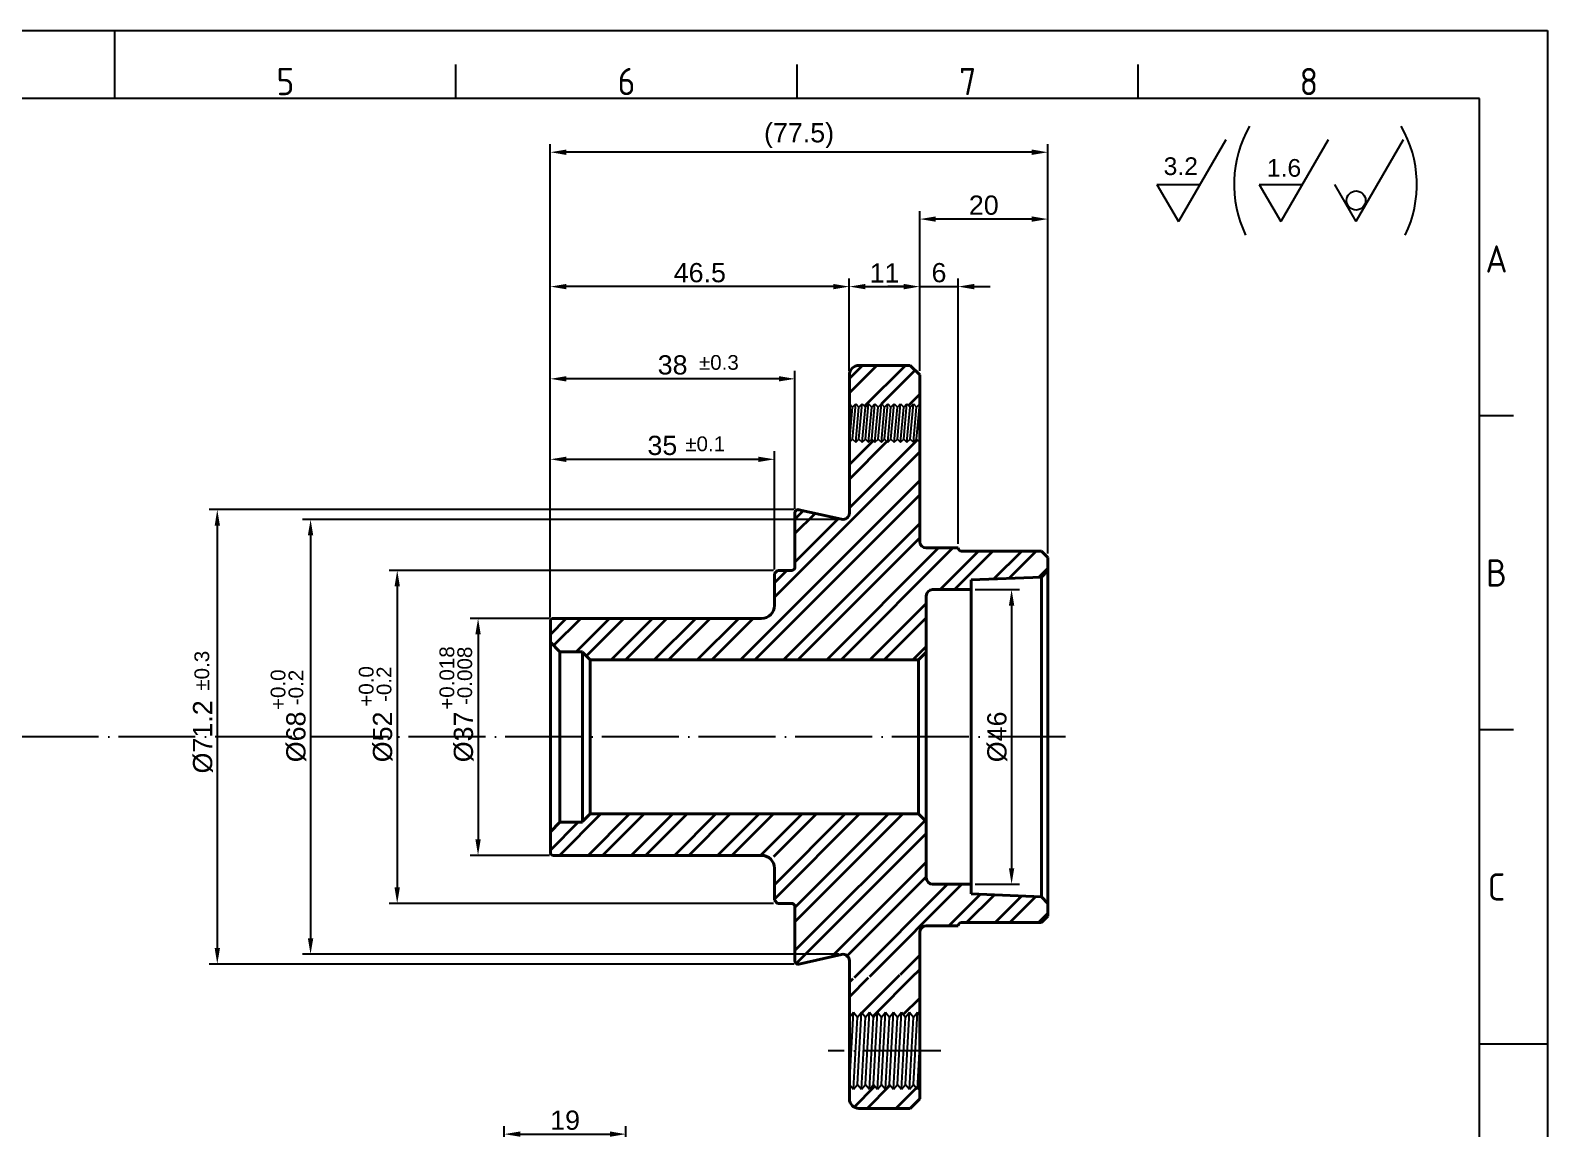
# Model space of a CAD drawing. Header units: millimetres. Extents: x 2429 to 3344, y 1091 to 1407.
# Drawn here: x 2639.6 to 2876.6, y 1236 to 1407.5 of the extents above; entities that cross this region are included whole.
import ezdxf
from ezdxf.enums import TextEntityAlignment as Align

# ---------------------------------------------------------------- set-up
doc = ezdxf.new("R2010")
doc.units = ezdxf.units.MM
doc.linetypes.add('ACAD_ISO04W100', pattern=[30, 24, -3, 0, -3])
doc.linetypes.add('ACAD_ISO05W100', pattern=[33, 24, -3, 0, -3, 0, -3])
for name, color, linetype, lineweight in [('AM_0', 7, 'Continuous', 40), ('AM_4', 1, 'ACAD_ISO04W100', 25), ('AM_5', 3, 'Continuous', 25), ('AM_7', 4, 'Continuous', 35), ('AM_BOR', 2, 'ACAD_ISO05W100', 35)]:
    doc.layers.add(name, color=color, linetype=linetype, lineweight=lineweight)
doc.styles.add('ACISOTS', font='isocp.shx', dxfattribs={"height": 1})
doc.styles.get("Standard").update_dxf_attribs({"font": 'arial.ttf'})
doc.dimstyles.new('ISO-25', dxfattribs={"dimtxt": 3, "dimasz": 2.5, "dimexe": 1.25, "dimexo": 0.625, "dimtad": 1, "dimtxsty": 'Standard', "dimcen": 2.5, "dimadec": 0, "dimazin": 0, "dimtfac": 1, "dimtmove": 0, "dimatfit": 3, "dimfxl": 1, "dimarcsym": 0})

# ---------------------------------------------------------------- blocks, each defined once
blk = doc.blocks.new('A3 ZTL')
for p, q in [((401.17, 280.82), (19.57, 280.82)), ((401.17, 9.78), (401.17, 280.82))]:
    blk.add_line(p, q)
at = {"layer": 'AM_BOR', "color": 135, "linetype": 'Continuous', "lineweight": 25}
for p, q in [((0, 290.61), (410.96, 290.61)), ((410.96, 290.61), (410.96, 0))]:
    blk.add_line(p, q, dxfattribs=at)
at = {"layer": 'AM_BOR', "color": 135, "lineweight": 25}
for p, q in [((205.48, 280.82), (205.48, 290.61)), ((254.4, 280.82), (254.4, 285.71)), ((303.33, 280.82), (303.33, 285.71)), ((352.25, 280.82), (352.25, 285.71)), ((406.07, 235.32), (401.17, 235.32)), ((406.07, 190.31), (401.17, 190.31)), ((401.17, 145.3), (410.96, 145.3))]:
    blk.add_line(p, q, dxfattribs=at)
at = {"layer": 'AM_BOR', "color": 135, "lineweight": 25, "style": 'ACISOTS'}
for s, p in [('5', (229.94, 283.27)), ('6', (278.86, 283.27)), ('7', (327.79, 283.27)), ('8', (376.71, 283.27)), ('A', (403.62, 257.83)), ('B', (403.62, 212.82)), ('C', (403.62, 167.81))]:
    blk.add_text(s, height=3.91, dxfattribs=at).set_placement(p, align=Align.MIDDLE)
blk = doc.blocks.new('*D52')
at = {"layer": 'AM_5', "color": 0, "lineweight": -2}
for p, q in [((2787.15, 1320.16), (2794.11, 1320.16)), ((2792.86, 1317.66), (2792.86, 1276.66)), ((2787.15, 1274.16), (2794.11, 1274.16))]:
    blk.add_line(p, q, dxfattribs=at)
at = {"layer": 'AM_5', "color": 0}
for points in [[(2792.44, 1317.66), (2793.28, 1317.66), (2792.86, 1320.16)], [(2792.44, 1276.66), (2793.28, 1276.66), (2792.86, 1274.16)]]:
    blk.add_solid(points, dxfattribs=at)
at = {"layer": 'Defpoints', "color": 0}
for p in [(2786.52, 1320.16), (2786.52, 1274.16), (2792.86, 1274.16)]:
    blk.add_point(p, dxfattribs=at)
at = {"layer": 'AM_5', "color": 0, "insert": (2790.62, 1297.16), "char_height": 3, "attachment_point": 5, "rotation": 90}
blk.add_mtext('%%C46', dxfattribs=at)
blk = doc.blocks.new('*D53')
at = {"layer": 'AM_5', "color": 0, "lineweight": -2}
for p, q in [((2776.02, 1367.46), (2773.52, 1367.46)), ((2778.52, 1354.29), (2778.52, 1368.71)), ((2778.52, 1367.46), (2784.52, 1367.46)), ((2784.52, 1327.29), (2784.52, 1368.71)), ((2787.02, 1367.46), (2789.52, 1367.46))]:
    blk.add_line(p, q, dxfattribs=at)
at = {"layer": 'AM_5', "color": 0}
for points in [[(2776.02, 1367.88), (2776.02, 1367.04), (2778.52, 1367.46)], [(2787.02, 1367.88), (2787.02, 1367.04), (2784.52, 1367.46)]]:
    blk.add_solid(points, dxfattribs=at)
at = {"layer": 'Defpoints', "color": 0}
for p in [(2784.52, 1367.46), (2778.52, 1353.66), (2784.52, 1326.66)]:
    blk.add_point(p, dxfattribs=at)
at = {"layer": 'AM_5', "color": 0, "insert": (2781.52, 1369.62), "char_height": 3, "attachment_point": 5}
blk.add_mtext('6', dxfattribs=at)
blk = doc.blocks.new('*D54')
at = {"layer": 'AM_5', "color": 0, "lineweight": -2}
for p, q in [((2767.52, 1354.29), (2767.52, 1368.71)), ((2770.02, 1367.46), (2776.02, 1367.46)), ((2778.52, 1354.29), (2778.52, 1368.71))]:
    blk.add_line(p, q, dxfattribs=at)
at = {"layer": 'AM_5', "color": 0}
for points in [[(2770.02, 1367.88), (2770.02, 1367.04), (2767.52, 1367.46)], [(2776.02, 1367.88), (2776.02, 1367.04), (2778.52, 1367.46)]]:
    blk.add_solid(points, dxfattribs=at)
at = {"layer": 'Defpoints', "color": 0}
for p in [(2778.52, 1367.46), (2767.52, 1353.66), (2778.52, 1353.66)]:
    blk.add_point(p, dxfattribs=at)
at = {"layer": 'AM_5', "color": 0, "insert": (2773.02, 1369.59), "char_height": 3, "attachment_point": 5}
blk.add_mtext('11', dxfattribs=at)
blk = doc.blocks.new('*D55')
at = {"layer": 'AM_5', "color": 0, "lineweight": -2}
for p, q in [((2778.52, 1354.29), (2778.52, 1379.25)), ((2798.52, 1325.79), (2798.52, 1379.25)), ((2796.02, 1378), (2781.02, 1378))]:
    blk.add_line(p, q, dxfattribs=at)
at = {"layer": 'AM_5', "color": 0}
for points in [[(2781.02, 1378.42), (2781.02, 1377.59), (2778.52, 1378)], [(2796.02, 1378.42), (2796.02, 1377.59), (2798.52, 1378)]]:
    blk.add_solid(points, dxfattribs=at)
at = {"layer": 'Defpoints', "color": 0}
for p in [(2778.52, 1378), (2778.52, 1353.66), (2798.52, 1325.16)]:
    blk.add_point(p, dxfattribs=at)
at = {"layer": 'AM_5', "color": 0, "insert": (2788.52, 1380.16), "char_height": 3, "attachment_point": 5}
blk.add_mtext('20', dxfattribs=at)
blk = doc.blocks.new('*D56')
at = {"layer": 'AM_5', "color": 0, "lineweight": -2}
for p, q in [((2720.82, 1315.79), (2720.82, 1341.75)), ((2755.82, 1323.29), (2755.82, 1341.75)), ((2723.32, 1340.5), (2753.32, 1340.5))]:
    blk.add_line(p, q, dxfattribs=at)
at = {"layer": 'AM_5', "color": 0}
for points in [[(2723.32, 1340.91), (2723.32, 1340.08), (2720.82, 1340.5)], [(2753.32, 1340.91), (2753.32, 1340.08), (2755.82, 1340.5)]]:
    blk.add_solid(points, dxfattribs=at)
at = {"layer": 'Defpoints', "color": 0}
for p in [(2755.82, 1340.5), (2755.82, 1322.66), (2720.82, 1315.16)]:
    blk.add_point(p, dxfattribs=at)
at = {"layer": 'AM_5', "color": 0, "insert": (2738.32, 1342.65), "char_height": 3, "attachment_point": 5}
blk.add_mtext('35', dxfattribs=at)
blk = doc.blocks.new('*D57')
at = {"layer": 'AM_5', "color": 0, "lineweight": -2}
for p, q in [((2720.82, 1315.79), (2720.82, 1354.31)), ((2759.02, 1332.76), (2759.02, 1354.31)), ((2756.52, 1353.06), (2723.32, 1353.06))]:
    blk.add_line(p, q, dxfattribs=at)
at = {"layer": 'AM_5', "color": 0}
for points in [[(2723.32, 1353.48), (2723.32, 1352.65), (2720.82, 1353.06)], [(2756.52, 1353.48), (2756.52, 1352.65), (2759.02, 1353.06)]]:
    blk.add_solid(points, dxfattribs=at)
at = {"layer": 'Defpoints', "color": 0}
for p in [(2720.82, 1353.06), (2759.02, 1332.14), (2720.82, 1315.16)]:
    blk.add_point(p, dxfattribs=at)
at = {"layer": 'AM_5', "color": 0, "insert": (2739.92, 1355.22), "char_height": 3, "attachment_point": 5}
blk.add_mtext('38', dxfattribs=at)
blk = doc.blocks.new('*D58')
at = {"layer": 'AM_5', "color": 0, "lineweight": -2}
for p, q in [((2720.82, 1316.41), (2720.82, 1368.71)), ((2765.02, 1367.46), (2723.32, 1367.46)), ((2767.52, 1354.29), (2767.52, 1368.71))]:
    blk.add_line(p, q, dxfattribs=at)
at = {"layer": 'AM_5', "color": 0}
for points in [[(2723.32, 1367.88), (2723.32, 1367.04), (2720.82, 1367.46)], [(2765.02, 1367.88), (2765.02, 1367.04), (2767.52, 1367.46)]]:
    blk.add_solid(points, dxfattribs=at)
at = {"layer": 'Defpoints', "color": 0}
for p in [(2720.82, 1367.46), (2767.52, 1353.66), (2720.82, 1315.79)]:
    blk.add_point(p, dxfattribs=at)
at = {"layer": 'AM_5', "color": 0, "insert": (2744.17, 1369.62), "char_height": 3, "attachment_point": 5}
blk.add_mtext('46.5', dxfattribs=at)
blk = doc.blocks.new('*D59')
at = {"layer": 'AM_5', "color": 0, "lineweight": -2}
for p, q in [((2720.82, 1317.04), (2720.82, 1389.69)), ((2798.52, 1326.41), (2798.52, 1389.69)), ((2796.02, 1388.44), (2723.32, 1388.44))]:
    blk.add_line(p, q, dxfattribs=at)
at = {"layer": 'AM_5', "color": 0}
for points in [[(2723.32, 1388.86), (2723.32, 1388.02), (2720.82, 1388.44)], [(2796.02, 1388.86), (2796.02, 1388.02), (2798.52, 1388.44)]]:
    blk.add_solid(points, dxfattribs=at)
at = {"layer": 'Defpoints', "color": 0}
for p in [(2720.82, 1388.44), (2798.52, 1325.79), (2720.82, 1316.41)]:
    blk.add_point(p, dxfattribs=at)
at = {"layer": 'AM_5', "color": 0, "insert": (2759.67, 1391.03), "char_height": 3, "attachment_point": 5}
blk.add_mtext('(77.5)', dxfattribs=at)
blk = doc.blocks.new('*D60')
at = {"layer": 'AM_5', "color": 0, "lineweight": -2}
for p, q in [((2758.9, 1332.64), (2667.56, 1332.64)), ((2668.81, 1330.14), (2668.81, 1264.19)), ((2758.9, 1261.69), (2667.56, 1261.69))]:
    blk.add_line(p, q, dxfattribs=at)
at = {"layer": 'AM_5', "color": 0}
for points in [[(2668.4, 1330.14), (2669.23, 1330.14), (2668.81, 1332.64)], [(2668.4, 1264.19), (2669.23, 1264.19), (2668.81, 1261.69)]]:
    blk.add_solid(points, dxfattribs=at)
at = {"layer": 'Defpoints', "color": 0}
for p in [(2759.52, 1332.64), (2668.81, 1261.69), (2759.52, 1261.69)]:
    blk.add_point(p, dxfattribs=at)
at = {"layer": 'AM_5', "color": 0, "insert": (2666.57, 1297.16), "char_height": 3, "attachment_point": 5, "rotation": 90}
blk.add_mtext('%%c71.2', dxfattribs=at)
blk = doc.blocks.new('*D61')
at = {"layer": 'AM_5', "color": 0, "lineweight": -2}
for p, q in [((2765.9, 1331.11), (2682.13, 1331.11)), ((2683.38, 1328.61), (2683.38, 1265.72)), ((2765.9, 1263.22), (2682.13, 1263.22))]:
    blk.add_line(p, q, dxfattribs=at)
at = {"layer": 'AM_5', "color": 0}
for points in [[(2682.96, 1328.61), (2683.8, 1328.61), (2683.38, 1331.11)], [(2682.96, 1265.72), (2683.8, 1265.72), (2683.38, 1263.22)]]:
    blk.add_solid(points, dxfattribs=at)
at = {"layer": 'Defpoints', "color": 0}
for p in [(2766.52, 1331.11), (2683.38, 1263.22), (2766.52, 1263.22)]:
    blk.add_point(p, dxfattribs=at)
at = {"layer": 'AM_5', "color": 0, "insert": (2681.14, 1297.16), "char_height": 3, "attachment_point": 5, "rotation": 90}
blk.add_mtext('%%C68', dxfattribs=at)
blk = doc.blocks.new('*D62')
at = {"layer": 'AM_5', "color": 0, "lineweight": -2}
for p, q in [((2755.7, 1323.16), (2695.66, 1323.16)), ((2696.91, 1320.66), (2696.91, 1273.66)), ((2755.7, 1271.16), (2695.66, 1271.16))]:
    blk.add_line(p, q, dxfattribs=at)
at = {"layer": 'AM_5', "color": 0}
for points in [[(2696.49, 1320.66), (2697.33, 1320.66), (2696.91, 1323.16)], [(2696.49, 1273.66), (2697.33, 1273.66), (2696.91, 1271.16)]]:
    blk.add_solid(points, dxfattribs=at)
at = {"layer": 'Defpoints', "color": 0}
for p in [(2756.32, 1323.16), (2696.91, 1271.16), (2756.32, 1271.16)]:
    blk.add_point(p, dxfattribs=at)
at = {"layer": 'AM_5', "color": 0, "insert": (2694.67, 1297.16), "char_height": 3, "attachment_point": 5, "rotation": 90}
blk.add_mtext('%%C52', dxfattribs=at)
blk = doc.blocks.new('*D63')
at = {"layer": 'AM_5', "color": 0, "lineweight": -2}
for p, q in [((2720.7, 1315.66), (2708.29, 1315.66)), ((2709.54, 1313.16), (2709.54, 1281.16)), ((2720.7, 1278.66), (2708.29, 1278.66))]:
    blk.add_line(p, q, dxfattribs=at)
at = {"layer": 'AM_5', "color": 0}
for points in [[(2709.12, 1313.16), (2709.95, 1313.16), (2709.54, 1315.66)], [(2709.12, 1281.16), (2709.95, 1281.16), (2709.54, 1278.66)]]:
    blk.add_solid(points, dxfattribs=at)
at = {"layer": 'Defpoints', "color": 0}
for p in [(2721.32, 1315.66), (2709.54, 1278.66), (2721.32, 1278.66)]:
    blk.add_point(p, dxfattribs=at)
at = {"layer": 'AM_5', "color": 0, "insert": (2707.3, 1297.16), "char_height": 3, "attachment_point": 5, "rotation": 90}
blk.add_mtext('%%C37', dxfattribs=at)
blk = doc.blocks.new('*D84')
at = {"layer": 'AM_5', "color": 0, "lineweight": -2}
for p, q in [((2713.63, 1213.08), (2713.63, 1236.39)), ((2716.13, 1235.14), (2730.13, 1235.14)), ((2732.63, 1206.92), (2732.63, 1236.39))]:
    blk.add_line(p, q, dxfattribs=at)
at = {"layer": 'AM_5', "color": 0}
for points in [[(2716.13, 1235.56), (2716.13, 1234.73), (2713.63, 1235.14)], [(2730.13, 1235.56), (2730.13, 1234.73), (2732.63, 1235.14)]]:
    blk.add_solid(points, dxfattribs=at)
at = {"layer": 'Defpoints', "color": 0}
for p in [(2732.63, 1235.14), (2713.63, 1212.45), (2732.63, 1206.3)]:
    blk.add_point(p, dxfattribs=at)
at = {"layer": 'AM_5', "color": 0, "insert": (2723.13, 1237.3), "char_height": 3, "attachment_point": 5}
blk.add_mtext('19', dxfattribs=at)

msp = doc.modelspace()

# ---------------------------------------------------------------- hatches: boundary and pattern name
at = {"layer": 'AM_7'}
h = msp.add_hatch(dxfattribs=at)
h.set_pattern_fill('ANSI32', color=256, scale=0.5, style=0)
h.paths.add_polyline_path([(2778.525, 1353.664), (2777.025, 1355.164), (2769.025, 1355.164, 0.4142136), (2767.525, 1353.664), (2767.525, 1349.164), (2768.025, 1348.664), (2768.525, 1349.164), (2769.025, 1348.664), (2769.525, 1349.164), (2770.025, 1348.664), (2770.525, 1349.164), (2771.025, 1348.664), (2771.525, 1349.164), (2772.025, 1348.664), (2772.525, 1349.164), (2773.025, 1348.664), (2773.525, 1349.164), (2774.025, 1348.664), (2774.525, 1349.164), (2775.025, 1348.664), (2775.525, 1349.164), (2776.025, 1348.664), (2776.525, 1349.164), (2777.025, 1348.664), (2777.525, 1349.164), (2778.025, 1348.664), (2778.525, 1349.164)])
h.paths.add_polyline_path([(2785.025, 1326.164, -0.4142136), (2784.525, 1326.664), (2779.525, 1326.664, -0.4142136), (2778.525, 1327.664), (2778.525, 1343.164), (2778.025, 1343.664), (2777.525, 1343.164), (2777.025, 1343.664), (2776.525, 1343.164), (2776.025, 1343.664), (2775.525, 1343.164), (2775.025, 1343.664), (2774.525, 1343.164), (2774.025, 1343.664), (2773.525, 1343.164), (2773.025, 1343.664), (2772.525, 1343.164), (2772.025, 1343.664), (2771.525, 1343.164), (2771.025, 1343.664), (2770.525, 1343.164), (2770.025, 1343.664), (2769.525, 1343.164), (2769.025, 1343.664), (2768.525, 1343.164), (2768.025, 1343.664), (2767.525, 1343.164), (2767.525, 1332.112, -0.480194), (2766.307, 1331.136), (2759.634, 1332.627, 0.480194), (2759.025, 1332.139), (2759.025, 1323.664, -0.4142136), (2758.525, 1323.164), (2756.325, 1323.164), (2755.825, 1322.664), (2755.825, 1316.164, -0.4142136), (2755.325, 1315.664), (2721.325, 1315.664, 0.4142136), (2720.825, 1315.164), (2720.825, 1311.964), (2722.325, 1310.464), (2725.825, 1310.464), (2725.825, 1310.385), (2727.025, 1309.185), (2778.325, 1309.185), (2779.525, 1310.385), (2779.525, 1319.164, -0.4142136), (2780.525, 1320.164), (2786.525, 1320.164), (2786.525, 1321.664), (2797.526, 1322.122), (2798.525, 1323.164), (2798.525, 1325.164), (2797.525, 1326.164)])
edge = h.paths.add_edge_path()
edge.add_line((2779.525, 1283.942), (2778.325, 1285.142))
edge.add_line((2778.325, 1285.142), (2727.025, 1285.142))
edge.add_line((2727.025, 1285.142), (2725.825, 1283.942))
edge.add_line((2725.825, 1283.942), (2725.825, 1283.864))
edge.add_line((2725.825, 1283.864), (2722.325, 1283.864))
edge.add_line((2722.325, 1283.864), (2720.825, 1282.364))
edge.add_line((2720.825, 1282.364), (2720.825, 1279.164))
edge.add_arc((2721.325, 1279.164), 0.5, 180, 270)
edge.add_line((2721.325, 1278.664), (2755.325, 1278.664))
edge.add_arc((2755.325, 1278.164), 0.5, 0, 90, ccw=False)
edge.add_line((2755.825, 1278.164), (2755.825, 1271.664))
edge.add_line((2755.825, 1271.664), (2756.325, 1271.164))
edge.add_line((2756.325, 1271.164), (2758.525, 1271.164))
edge.add_arc((2758.525, 1270.664), 0.5, 0, 90, ccw=False)
edge.add_line((2759.025, 1270.664), (2759.025, 1262.188))
edge.add_arc((2759.525, 1262.188), 0.5, 180, 282.60016)
edge.add_line((2759.634, 1261.7), (2766.307, 1263.191))
edge.add_arc((2766.525, 1262.215), 1, 0, 102.60016, ccw=False)
edge.add_line((2767.525, 1262.215), (2767.525, 1259.409))
edge.add_ellipse((2762.263, 1276.489), major_axis=(-46.124, 0.653), ratio=0.3712639, start_angle=96.85186, end_angle=110.94555)
edge.add_line((2778.525, 1260.263), (2778.525, 1266.664))
edge.add_arc((2779.525, 1266.664), 1, 90, 180, ccw=False)
edge.add_line((2779.525, 1267.664), (2784.525, 1267.664))
edge.add_arc((2785.025, 1267.664), 0.5, 90, 180, ccw=False)
edge.add_line((2785.025, 1268.164), (2797.525, 1268.164))
edge.add_line((2797.525, 1268.164), (2798.525, 1269.164))
edge.add_line((2798.525, 1269.164), (2798.525, 1271.164))
edge.add_line((2798.525, 1271.164), (2797.526, 1272.205))
edge.add_line((2797.526, 1272.205), (2786.525, 1272.664))
edge.add_line((2786.525, 1272.664), (2786.525, 1274.164))
edge.add_line((2786.525, 1274.164), (2780.525, 1274.164))
edge.add_arc((2780.525, 1275.164), 1, 180, 270, ccw=False)
edge.add_line((2779.525, 1275.164), (2779.525, 1283.942))
edge = h.paths.add_edge_path()
edge.add_ellipse((2762.263, 1276.489), major_axis=(-46.124, 0.653), ratio=0.3712639, start_angle=96.85186, end_angle=110.94555, ccw=False)
edge.add_line((2767.525, 1259.409), (2767.525, 1253.414))
edge.add_line((2767.525, 1253.414), (2768.15, 1254.164))
edge.add_line((2768.15, 1254.164), (2768.775, 1253.414))
edge.add_line((2768.775, 1253.414), (2769.4, 1254.164))
edge.add_line((2769.4, 1254.164), (2770.025, 1253.414))
edge.add_line((2770.025, 1253.414), (2770.65, 1254.164))
edge.add_line((2770.65, 1254.164), (2771.275, 1253.414))
edge.add_line((2771.275, 1253.414), (2771.9, 1254.164))
edge.add_line((2771.9, 1254.164), (2772.525, 1253.414))
edge.add_line((2772.525, 1253.414), (2773.15, 1254.164))
edge.add_line((2773.15, 1254.164), (2773.775, 1253.414))
edge.add_line((2773.775, 1253.414), (2774.4, 1254.164))
edge.add_line((2774.4, 1254.164), (2775.025, 1253.414))
edge.add_line((2775.025, 1253.414), (2775.65, 1254.164))
edge.add_line((2775.65, 1254.164), (2776.275, 1253.414))
edge.add_line((2776.275, 1253.414), (2776.9, 1254.164))
edge.add_line((2776.9, 1254.164), (2777.525, 1253.414))
edge.add_line((2777.525, 1253.414), (2778.15, 1254.164))
edge.add_line((2778.15, 1254.164), (2778.525, 1253.714))
edge.add_line((2778.525, 1253.714), (2778.525, 1260.263))
h.paths.add_polyline_path([(2778.525, 1242.614), (2778.15, 1242.164), (2777.525, 1242.914), (2776.9, 1242.164), (2776.275, 1242.914), (2775.65, 1242.164), (2775.025, 1242.914), (2774.4, 1242.164), (2773.775, 1242.914), (2773.15, 1242.164), (2772.525, 1242.914), (2771.9, 1242.164), (2771.275, 1242.914), (2770.65, 1242.164), (2770.025, 1242.914), (2769.4, 1242.164), (2768.775, 1242.914), (2768.15, 1242.164), (2767.525, 1242.914), (2767.525, 1240.664, 0.4142136), (2769.025, 1239.164), (2777.025, 1239.164), (2778.525, 1240.664)])

# ---------------------------------------------------------------- linework, layer by layer
at = {"layer": 'AM_0'}
for p, q in [((2767.525, 1353.664), (2767.525, 1332.112)), ((2777.025, 1355.164), (2769.025, 1355.164)), ((2777.025, 1355.164), (2778.525, 1353.664)), ((2778.525, 1353.664), (2778.525, 1327.664)), ((2759.025, 1332.139), (2759.025, 1323.664)), ((2759.634, 1332.627), (2766.307, 1331.136)), ((2784.525, 1326.664), (2779.525, 1326.664)), ((2784.525, 1326.664), (2784.525, 1326.664)), ((2797.525, 1326.164), (2785.025, 1326.164)), ((2797.525, 1326.164), (2798.525, 1325.164)), ((2798.525, 1325.164), (2798.525, 1297.164)), ((2756.325, 1323.164), (2755.825, 1322.664)), ((2755.825, 1322.664), (2755.825, 1317.664)), ((2756.325, 1323.164), (2758.525, 1323.164)), ((2797.526, 1322.122), (2798.525, 1323.164)), ((2786.525, 1320.164), (2780.525, 1320.164)), ((2797.526, 1322.122), (2786.525, 1321.664)), ((2786.525, 1321.664), (2786.525, 1297.164)), ((2797.526, 1322.122), (2797.526, 1297.164)), ((2779.525, 1310.385), (2779.525, 1319.164)), ((2720.825, 1315.164), (2720.825, 1311.964)), ((2721.325, 1315.664), (2753.825, 1315.664)), ((2720.825, 1311.964), (2720.825, 1297.164)), ((2720.825, 1311.964), (2722.325, 1310.464)), ((2722.325, 1310.464), (2725.825, 1310.464)), ((2722.325, 1310.464), (2722.325, 1297.164)), ((2725.825, 1310.464), (2725.825, 1297.164)), ((2725.825, 1310.385), (2727.025, 1309.185)), ((2727.025, 1309.185), (2778.325, 1309.185)), ((2727.025, 1309.185), (2727.025, 1297.164)), ((2779.525, 1310.385), (2778.325, 1309.185)), ((2778.325, 1309.185), (2778.325, 1297.164)), ((2779.525, 1310.385), (2779.525, 1297.164)), ((2720.825, 1282.364), (2720.825, 1297.164)), ((2722.325, 1283.864), (2722.325, 1297.164)), ((2725.825, 1283.864), (2725.825, 1297.164)), ((2727.025, 1285.142), (2727.025, 1297.164)), ((2778.325, 1285.142), (2778.325, 1297.164)), ((2779.525, 1283.942), (2779.525, 1297.164)), ((2786.525, 1272.664), (2786.525, 1297.164)), ((2797.526, 1272.205), (2797.526, 1297.164)), ((2798.525, 1269.164), (2798.525, 1297.164)), ((2725.825, 1283.942), (2727.025, 1285.142)), ((2727.025, 1285.142), (2778.325, 1285.142)), ((2779.525, 1283.942), (2778.325, 1285.142)), ((2720.825, 1282.364), (2722.325, 1283.864)), ((2720.825, 1279.164), (2720.825, 1282.364)), ((2722.325, 1283.864), (2725.825, 1283.864)), ((2779.525, 1283.942), (2779.525, 1275.164)), ((2721.325, 1278.664), (2753.825, 1278.664)), ((2755.825, 1271.664), (2755.825, 1276.664)), ((2786.525, 1274.164), (2780.525, 1274.164)), ((2797.526, 1272.205), (2786.525, 1272.664)), ((2756.325, 1271.164), (2755.825, 1271.664)), ((2756.325, 1271.164), (2758.525, 1271.164)), ((2759.025, 1262.188), (2759.025, 1270.664)), ((2797.526, 1272.205), (2798.525, 1271.164)), ((2797.525, 1268.164), (2785.025, 1268.164)), ((2797.525, 1268.164), (2798.525, 1269.164)), ((2778.525, 1240.664), (2778.525, 1266.664)), ((2784.525, 1267.664), (2779.525, 1267.664)), ((2784.525, 1267.664), (2784.525, 1267.664)), ((2759.634, 1261.7), (2766.307, 1263.191)), ((2767.525, 1240.664), (2767.525, 1262.215)), ((2777.025, 1239.164), (2778.525, 1240.664)), ((2777.025, 1239.164), (2769.025, 1239.164))]:
    msp.add_line(p, q, dxfattribs=at)
for centre, radius, start, end in [((2769.025, 1353.664), 1.5, 90, 180), ((2759.525, 1332.139), 0.5, 77.39984, 180), ((2766.525, 1332.112), 1, 257.39984, 0), ((2779.525, 1327.664), 1, 180, 270), ((2785.025, 1326.664), 0.5, 180, 270), ((2758.525, 1323.664), 0.5, 270, 0), ((2780.525, 1319.164), 1, 90, 180), ((2753.825, 1317.664), 2, 270, 0), ((2721.325, 1315.164), 0.5, 90, 180), ((2721.325, 1279.164), 0.5, 180, 270), ((2753.825, 1276.664), 2, 0, 90), ((2780.525, 1275.164), 1, 180, 270), ((2758.525, 1270.664), 0.5, 0, 90), ((2785.025, 1267.664), 0.5, 90, 180), ((2779.525, 1266.664), 1, 90, 180), ((2766.525, 1262.215), 1, 0, 102.60016), ((2759.525, 1262.188), 0.5, 180, 282.60016), ((2769.025, 1240.664), 1.5, 180, 270)]:
    msp.add_arc(centre, radius, start, end, dxfattribs=at)
at = {"layer": 'AM_4', "ltscale": 0.5}
for p, q in [((2801.273, 1297.164), (2515.643, 1297.164)), ((2781.815, 1248.164), (2764.235, 1248.164))]:
    msp.add_line(p, q, dxfattribs=at)
at = {"layer": 'AM_5'}
for p, q in [((2826.301, 1390.393), (2818.923, 1377.616)), ((2842.277, 1390.393), (2834.9, 1377.616)), ((2854.024, 1390.393), (2846.647, 1377.616)), ((2815.57, 1383.424), (2822.277, 1383.424)), ((2815.57, 1383.424), (2818.923, 1377.616)), ((2831.546, 1383.424), (2838.253, 1383.424)), ((2831.546, 1383.424), (2834.9, 1377.616)), ((2843.294, 1383.424), (2846.647, 1377.616)), ((2767.525, 1349.164), (2768.025, 1348.664)), ((2767.525, 1343.164), (2768.025, 1348.664)), ((2768.025, 1348.664), (2768.525, 1349.164)), ((2768.025, 1343.664), (2768.525, 1349.164)), ((2768.525, 1349.164), (2769.025, 1348.664)), ((2768.525, 1343.164), (2769.025, 1348.664)), ((2769.025, 1348.664), (2769.525, 1349.164)), ((2769.025, 1343.664), (2769.525, 1349.164)), ((2769.525, 1349.164), (2770.025, 1348.664)), ((2769.525, 1343.164), (2770.025, 1348.664)), ((2770.025, 1348.664), (2770.525, 1349.164)), ((2770.025, 1343.664), (2770.525, 1349.164)), ((2770.525, 1349.164), (2771.025, 1348.664)), ((2770.525, 1343.164), (2771.025, 1348.664)), ((2771.025, 1348.664), (2771.525, 1349.164)), ((2771.025, 1343.664), (2771.525, 1349.164)), ((2771.525, 1349.164), (2772.025, 1348.664)), ((2771.525, 1343.164), (2772.025, 1348.664)), ((2772.025, 1348.664), (2772.525, 1349.164)), ((2772.025, 1343.664), (2772.525, 1349.164)), ((2772.525, 1349.164), (2773.025, 1348.664)), ((2772.525, 1343.164), (2773.025, 1348.664)), ((2773.025, 1348.664), (2773.525, 1349.164)), ((2773.025, 1343.664), (2773.525, 1349.164)), ((2773.525, 1349.164), (2774.025, 1348.664)), ((2773.525, 1343.164), (2774.025, 1348.664)), ((2774.025, 1348.664), (2774.525, 1349.164)), ((2774.025, 1343.664), (2774.525, 1349.164)), ((2774.525, 1349.164), (2775.025, 1348.664)), ((2774.525, 1343.164), (2775.025, 1348.664)), ((2775.025, 1348.664), (2775.525, 1349.164)), ((2775.025, 1343.664), (2775.525, 1349.164)), ((2775.525, 1349.164), (2776.025, 1348.664)), ((2775.525, 1343.164), (2776.025, 1348.664)), ((2776.025, 1348.664), (2776.525, 1349.164)), ((2776.025, 1343.664), (2776.525, 1349.164)), ((2776.525, 1349.164), (2777.025, 1348.664)), ((2776.525, 1343.164), (2777.025, 1348.664)), ((2777.025, 1348.664), (2777.525, 1349.164)), ((2777.025, 1343.664), (2777.525, 1349.164)), ((2777.525, 1349.164), (2778.025, 1348.664)), ((2777.525, 1343.164), (2778.025, 1348.664)), ((2778.025, 1348.664), (2778.525, 1349.164)), ((2778.025, 1343.664), (2778.525, 1349.164)), ((2767.525, 1343.164), (2768.025, 1343.664)), ((2768.025, 1343.664), (2768.525, 1343.164)), ((2768.525, 1343.164), (2769.025, 1343.664)), ((2769.025, 1343.664), (2769.525, 1343.164)), ((2769.525, 1343.164), (2770.025, 1343.664)), ((2770.025, 1343.664), (2770.525, 1343.164)), ((2770.525, 1343.164), (2771.025, 1343.664)), ((2771.025, 1343.664), (2771.525, 1343.164)), ((2771.525, 1343.164), (2772.025, 1343.664)), ((2772.025, 1343.664), (2772.525, 1343.164)), ((2772.525, 1343.164), (2773.025, 1343.664)), ((2773.025, 1343.664), (2773.525, 1343.164)), ((2773.525, 1343.164), (2774.025, 1343.664)), ((2774.025, 1343.664), (2774.525, 1343.164)), ((2774.525, 1343.164), (2775.025, 1343.664)), ((2775.025, 1343.664), (2775.525, 1343.164)), ((2775.525, 1343.164), (2776.025, 1343.664)), ((2776.025, 1343.664), (2776.525, 1343.164)), ((2776.525, 1343.164), (2777.025, 1343.664)), ((2777.025, 1343.664), (2777.525, 1343.164)), ((2777.525, 1343.164), (2778.025, 1343.664)), ((2778.025, 1343.664), (2778.525, 1343.164)), ((2767.525, 1253.414), (2768.15, 1254.164)), ((2767.525, 1242.914), (2768.15, 1254.164)), ((2768.15, 1254.164), (2768.775, 1253.414)), ((2768.775, 1253.414), (2769.4, 1254.164)), ((2768.775, 1242.914), (2769.4, 1254.164)), ((2769.4, 1254.164), (2770.025, 1253.414)), ((2770.025, 1253.414), (2770.65, 1254.164)), ((2770.025, 1242.914), (2770.65, 1254.164)), ((2770.65, 1254.164), (2771.275, 1253.414)), ((2771.275, 1253.414), (2771.9, 1254.164)), ((2771.275, 1242.914), (2771.9, 1254.164)), ((2771.9, 1254.164), (2772.525, 1253.414)), ((2772.525, 1253.414), (2773.15, 1254.164)), ((2772.525, 1242.914), (2773.15, 1254.164)), ((2773.15, 1254.164), (2773.775, 1253.414)), ((2773.775, 1253.414), (2774.4, 1254.164)), ((2773.775, 1242.914), (2774.4, 1254.164)), ((2774.4, 1254.164), (2775.025, 1253.414)), ((2775.025, 1253.414), (2775.65, 1254.164)), ((2775.025, 1242.914), (2775.65, 1254.164)), ((2775.65, 1254.164), (2776.275, 1253.414)), ((2776.275, 1253.414), (2776.9, 1254.164)), ((2776.275, 1242.914), (2776.9, 1254.164)), ((2776.9, 1254.164), (2777.525, 1253.414)), ((2777.525, 1253.414), (2778.15, 1254.164)), ((2777.525, 1242.914), (2778.15, 1254.164)), ((2778.15, 1254.164), (2778.525, 1253.714)), ((2768.15, 1242.164), (2768.775, 1253.414)), ((2769.4, 1242.164), (2770.025, 1253.414)), ((2770.65, 1242.164), (2771.275, 1253.414)), ((2771.9, 1242.164), (2772.525, 1253.414)), ((2773.15, 1242.164), (2773.775, 1253.414)), ((2774.4, 1242.164), (2775.025, 1253.414)), ((2775.65, 1242.164), (2776.275, 1253.414)), ((2776.9, 1242.164), (2777.525, 1253.414)), ((2778.15, 1242.164), (2778.525, 1248.914)), ((2767.525, 1242.914), (2768.15, 1242.164)), ((2768.15, 1242.164), (2768.775, 1242.914)), ((2768.775, 1242.914), (2769.4, 1242.164)), ((2769.4, 1242.164), (2770.025, 1242.914)), ((2770.025, 1242.914), (2770.65, 1242.164)), ((2770.65, 1242.164), (2771.275, 1242.914)), ((2771.275, 1242.914), (2771.9, 1242.164)), ((2771.9, 1242.164), (2772.525, 1242.914)), ((2772.525, 1242.914), (2773.15, 1242.164)), ((2773.15, 1242.164), (2773.775, 1242.914)), ((2773.775, 1242.914), (2774.4, 1242.164)), ((2774.4, 1242.164), (2775.025, 1242.914)), ((2775.025, 1242.914), (2775.65, 1242.164)), ((2775.65, 1242.164), (2776.275, 1242.914)), ((2776.275, 1242.914), (2776.9, 1242.164)), ((2776.9, 1242.164), (2777.525, 1242.914)), ((2777.525, 1242.914), (2778.15, 1242.164)), ((2778.15, 1242.164), (2778.525, 1242.614))]:
    msp.add_line(p, q, dxfattribs=at)
msp.add_circle((2846.66, 1380.907), 1.487, dxfattribs=at)
for centre, start, end in [((2845.65, 1383.411), 149.81687, 205.95777), ((2838.098, 1383.411), 334.04223, 30.18313)]:
    msp.add_arc(centre, 18.059, start, end, dxfattribs=at)

# ---------------------------------------------------------------- block references
at = {"linetype": 'ByBlock', "lineweight": 0, "xscale": 1.089, "yscale": 1.089, "zscale": 1.089}
msp.add_blockref('A3 ZTL', (2429.046, 1090.997), dxfattribs=at)

# ---------------------------------------------------------------- texts
at = {"layer": 'AM_5', "attachment_point": 1}
for s, insert, char_height in [('3.2', (2816.606, 1387.641), 2.76), ('1.6', (2832.727, 1387.374), 2.76), ('%%P0.3', (2744.027, 1356.773), 2.3), ('%%P0.1', (2741.891, 1344.069), 2.3)]:
    msp.add_mtext_dynamic_manual_height_columns(s, width=18.23779, gutter_width=12.5, heights=[0], dxfattribs=dict(at, insert=insert, char_height=char_height))
at = {"layer": 'AM_5', "char_height": 2.3, "attachment_point": 1, "rotation": 90}
for s, insert in [('%%P0.3', (2665.243, 1304.37)), ('+0.018', (2703.513, 1301.393)), ('-0.008', (2706.301, 1302.138)), ('+0.0', (2690.912, 1301.868)), ('+0.0', (2677.147, 1301.355)), ('-0.2', (2679.935, 1302.1)), ('-0.2', (2693.7, 1302.613))]:
    msp.add_mtext_dynamic_manual_height_columns(s, width=18.23779, gutter_width=12.5, heights=[0], dxfattribs=dict(at, insert=insert))

# ---------------------------------------------------------------- dimensions: what is measured, and where the dimension line sits
at = {"layer": 'AM_5'}
for base, p1, p2, text, picture, middle in [((2720.825, 1388.441), (2798.525, 1325.789), (2720.825, 1316.414), '(77.5)', '*D59', (2759.675, 1391.033)), ((2720.825, 1367.459), (2767.525, 1353.664), (2720.825, 1315.789), '46.5', '*D58', (2744.175, 1369.616)), ((2720.825, 1353.064), (2759.025, 1332.139), (2720.825, 1315.164), '38', '*D57', (2739.925, 1355.222))]:
    dim = msp.add_linear_dim(base=base, p1=p1, p2=p2, text=text, dimstyle='ISO-25', dxfattribs=at)
    dim.commit()
    dim.dimension.update_dxf_attribs({"geometry": picture, "text_midpoint": middle})
for base, p1, p2, picture, middle in [((2778.525, 1378.004), (2798.525, 1325.164), (2778.525, 1353.664), '*D55', (2788.525, 1380.161)), ((2778.525, 1367.459), (2767.525, 1353.664), (2778.525, 1353.664), '*D54', (2773.025, 1369.59)), ((2784.525, 1367.459), (2778.525, 1353.664), (2784.525, 1326.664), '*D53', (2781.525, 1369.616)), ((2755.825, 1340.497), (2720.825, 1315.164), (2755.825, 1322.664), '*D56', (2738.325, 1342.655)), ((2732.634, 1235.145), (2713.634, 1212.452), (2732.634, 1206.297), '*D84', (2723.134, 1237.302))]:
    dim = msp.add_linear_dim(base=base, p1=p1, p2=p2, dimstyle='ISO-25', dxfattribs=at)
    dim.commit()
    dim.dimension.update_dxf_attribs({"geometry": picture, "text_midpoint": middle})
for base, p1, p2, text, picture, middle in [((2668.813, 1261.688), (2759.525, 1332.639), (2759.525, 1261.688), '%%c71.2', '*D60', (2666.572, 1297.164)), ((2683.382, 1263.215), (2766.525, 1331.112), (2766.525, 1263.215), '%%C68', '*D61', (2681.141, 1297.164)), ((2696.91, 1271.164), (2756.325, 1323.164), (2756.325, 1271.164), '%%C52', '*D62', (2694.669, 1297.164)), ((2792.859, 1274.164), (2786.525, 1320.164), (2786.525, 1274.164), '%%C46', '*D52', (2790.618, 1297.164)), ((2709.538, 1278.664), (2721.325, 1315.664), (2721.325, 1278.664), '%%C37', '*D63', (2707.298, 1297.164))]:
    dim = msp.add_linear_dim(base=base, p1=p1, p2=p2, angle=90, text=text, dimstyle='ISO-25', dxfattribs=at)
    dim.commit()
    dim.dimension.update_dxf_attribs({"geometry": picture, "text_midpoint": middle})

doc.saveas('drawing.dxf')
